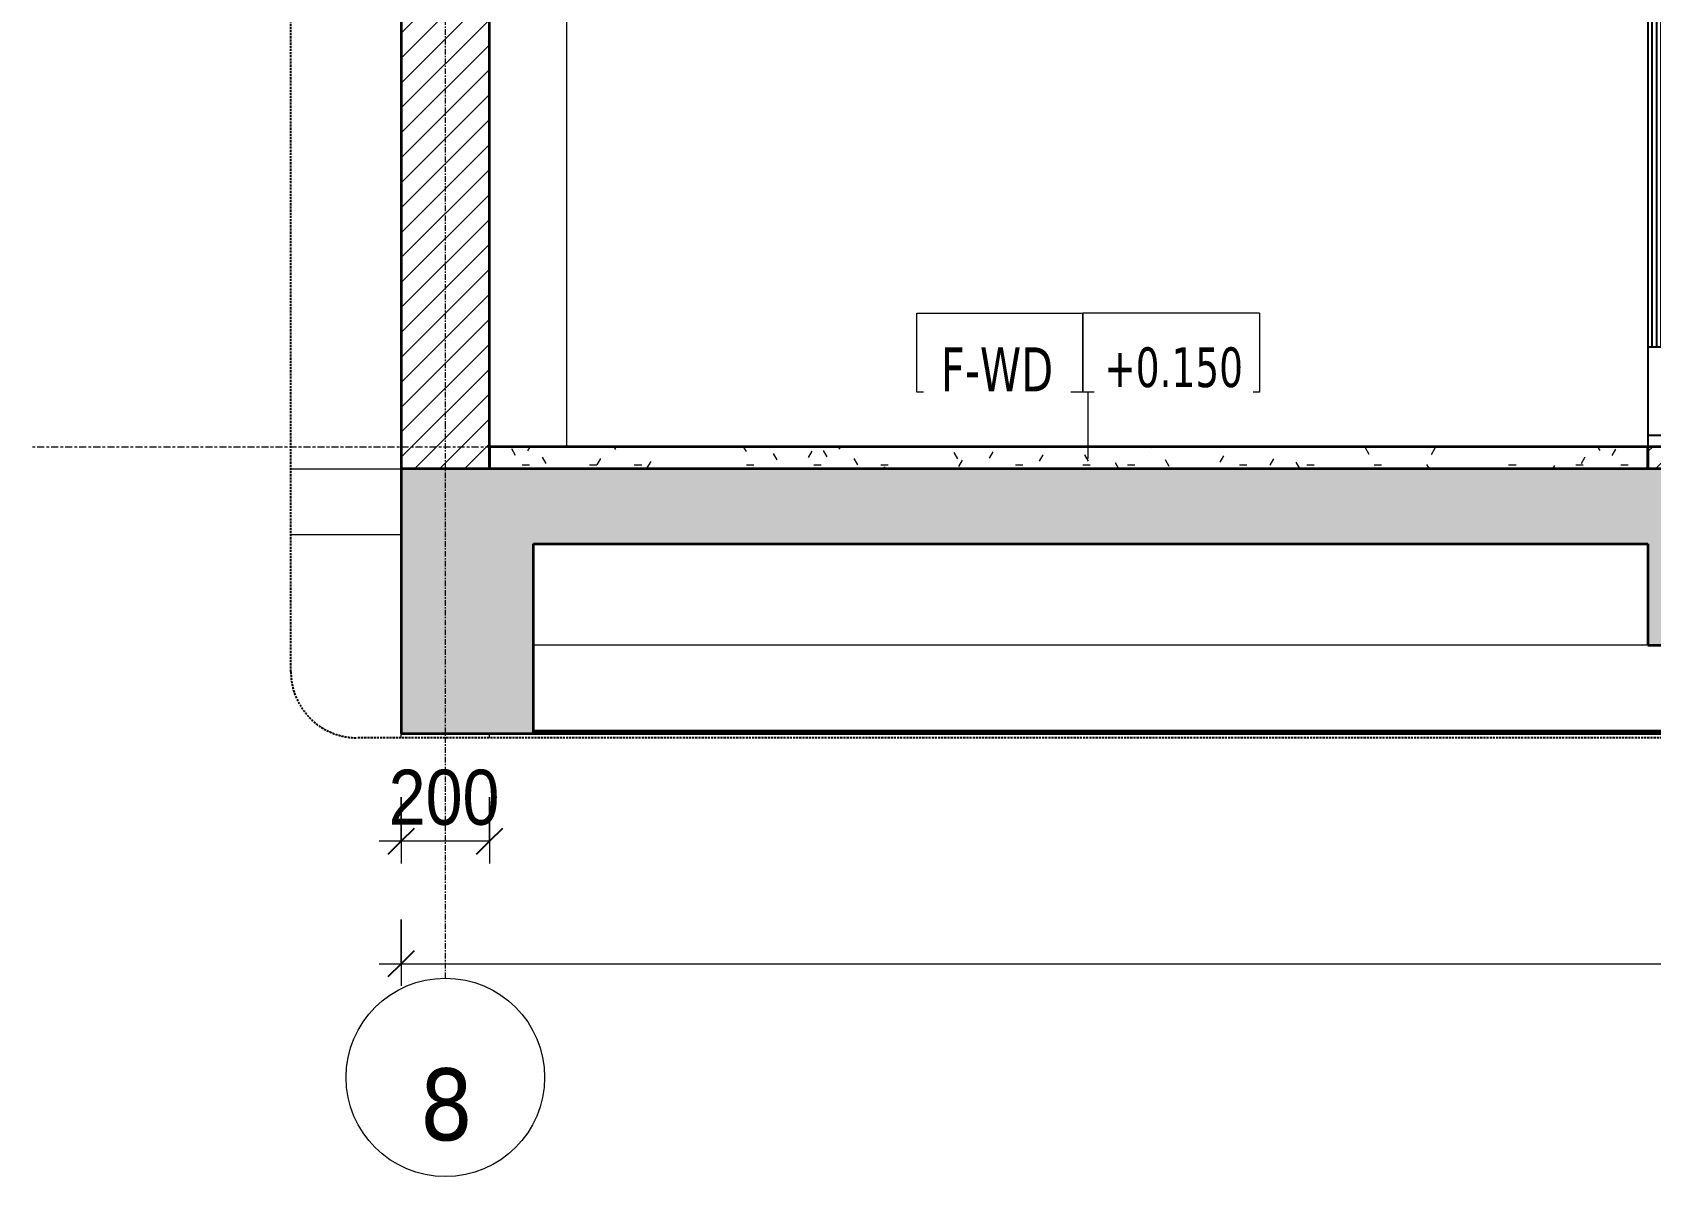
# Model space of a CAD drawing. Header units: millimetres. Extents: x 67190 to 250421, y 542 to 78637.
# Drawn here: x 136462 to 140129, y 545 to 3140 of the extents above; entities that cross this region are included whole.
import ezdxf

# ---------------------------------------------------------------- set-up
doc = ezdxf.new("R2010")
doc.units = ezdxf.units.MM
for name, pattern in [('Centre', [31.75, 6.35, -4.7625, 15.875, -4.7625]), ('Grid Line', [22.225, 12.7, -3.175, 3.175, -3.175]), ('Hidden', [7.14375, 4.7625, -2.38125])]:
    doc.linetypes.add(name, pattern=pattern)
for name, color, linetype, lineweight in [('0-6', 130, 'Continuous', 5), ('A-ANNO-DIMS', 211, 'Continuous', 9), ('A-ANNO-DIMS-50', 211, 'Continuous', 9), ('A-CLNG-1', 250, 'Continuous', 35), ('A-CLNG-PATT-3', 13, 'Continuous', 18), ('A-DETL-GENF', 92, 'Continuous', 18), ('A-DETL-GENF-4', 92, 'Hidden', 25), ('A-DETL-GENF-5', 9, 'Continuous', 18), ('A-DETL-MEDM', 33, 'Continuous', 35), ('A-DOOR', 31, 'Continuous', 18), ('A-DOOR-1', 7, 'Continuous', 18), ('A-DOOR-3', 50, 'Continuous', 25), ('A-FLOR-FNSH-1', 250, 'Continuous', 35), ('A-FLOR-IDEN', 11, 'Continuous', 9), ('A-FLOR-LEVL-2', 51, 'Centre', 9), ('A-FLOR-PATT-3', 67, 'Continuous', 18), ('A-WALL', 113, 'Continuous', 18), ('A-WALL-2', 250, 'Continuous', 35), ('A-WALL-PATT-1', 9, 'Continuous', 18), ('A-WALL-PATT-2', 111, 'Continuous', 18), ('S-BEAM-1', 71, 'Continuous', 5), ('S-BEAM-2', 7, 'Continuous', 18), ('S-COLS-7', 7, 'Continuous', 18), ('S-GRID-1', 1, 'Grid Line', 9), ('S-GRID-IDEN', 1, 'Continuous', 9)]:
    doc.layers.add(name, color=color, linetype=linetype, lineweight=lineweight)
doc.styles.add('Tahoma', font='tahoma.ttf', dxfattribs={"width": 0.8, "height": 100})
doc.styles.add('Tahoma_1', font='tahoma.ttf', dxfattribs={"width": 0.8, "height": 90})
doc.styles.add('Tahoma_B', font='tahomabd.ttf', dxfattribs={"height": 162.5})
doc.styles.add('UTM Avo', font='', dxfattribs={"width": 0.9, "height": 125})
doc.styles.get('UTM Avo').set_extended_font_data('UTM Avo')
doc.dimstyles.new('1_Dim_chi_tiet_2_5', dxfattribs={"dimscale": 304.8, "dimtxt": 124.912619, "dimasz": 0.19685, "dimexe": 0.164042, "dimexo": 0.0625, "dimgap": 0.016404, "dimtad": 1, "dimdec": 0, "dimrnd": 5, "dimzin": 0, "dimdsep": 46, "dimtxsty": 'UTM Avo', "dimblk1": 'OBLIQUE', "dimblk2": 'OBLIQUE', "dimsah": 1, "dimcen": 0.09, "dimdle": 0.164042, "dimazin": 0, "dimtfac": 1, "dimtdec": 4, "dimtix": 1, "dimtmove": 0, "dimatfit": 3, "dimfxl": 0.328084, "dimfxlon": 1, "dimtvp": 1, "dimtolj": 1, "dimtzin": 0, "dimarcsym": 2})

# ---------------------------------------------------------------- blocks, each defined once
blk = doc.blocks.new('NCV_TKTC_KET CAU_rvt-6-TKCS_CĂN HỘ LOẠI 5 - MẶT CẮT 5')
at = {"layer": 'S-BEAM-1'}
blk.add_hatch(color=256, dxfattribs=at).paths.add_polyline_path([(-74627.6, 1750), (-74627.6, 1750), (-74627.6, 1980)])
at = {"layer": 'S-BEAM-2'}
for q in [(-74627.7, 1980), (-77152.6, 1750), (-74627.6, 1750)]:
    blk.add_line((-74627.7, 1750), q, dxfattribs=at)
at = {"layer": 'S-COLS-7'}
for p, q in [((-77077.6, 2200), (-77077.6, 5150)), ((-77452.6, 1540), (-77452.6, 1550)), ((-77252.6, 1540), (-77252.6, 1550))]:
    blk.add_line(p, q, dxfattribs=at)
blk = doc.blocks.new('DOOR_CW_01 CANH MO-PANEL KINH - DIW_01-900x2200-CỬA GỖ VÂN LAMINATE-V107-TKCS_CĂN HỘ LOẠI 5 - MẶT CẮT 5')
at = {"layer": 'A-DOOR-1'}
for p, q in [((-74627.564287, 4360), (-74627.564287, 2200)), ((-74577.564287, 4350), (-74577.564287, 2200)), ((-74527.564287, 4350), (-74527.564287, 2200))]:
    blk.add_line(p, q, dxfattribs=at)
at = {"layer": 'A-DOOR-3'}
for p, q in [((-74627.564287, 4400), (-74627.564287, 2200)), ((-74627.564287, 4400), (-74407.564287, 4400)), ((-74627.564287, 4400), (-74627.564287, 2200)), ((-74527.564287, 4400), (-74627.564287, 4400)), ((-74627.564287, 4400), (-74627.564287, 4360)), ((-74527.564287, 2200), (-74527.564287, 4400)), ((-74527.564287, 2200), (-74527.564287, 4400)), ((-74527.564287, 4350), (-74527.564287, 4400)), ((-74627.564287, 4360), (-74527.564287, 4360)), ((-74627.564287, 4360), (-74587.564287, 4360)), ((-74627.564287, 4360), (-74577.564287, 4360)), ((-74587.564287, 2226), (-74587.564287, 4360)), ((-74577.564287, 4360), (-74577.564287, 4350)), ((-74577.564287, 4350), (-74527.564287, 4350)), ((-74627.564287, 4158), (-74587.564287, 4158)), ((-74617.564287, 2426), (-74617.564287, 4158)), ((-74607.564287, 2426), (-74607.564287, 4158)), ((-74597.564287, 2426), (-74597.564287, 4158)), ((-74587.564287, 2426), (-74627.564287, 2426)), ((-74627.564287, 2226), (-74587.564287, 2226))]:
    blk.add_line(p, q, dxfattribs=at)
blk = doc.blocks.new('NCV_TKTC_TANG 1_rvt-4-TKCS_CĂN HỘ LOẠI 5 - MẶT CẮT 5')
at = {"layer": 'A-FLOR-PATT-3'}
h = blk.add_hatch(dxfattribs=at)
h.set_pattern_fill('FP_16', color=256, style=0, pattern_type=2)
h.set_pattern_definition([(0, (-74162.38, 15875), (203.2, 50.8), [16.764, -135.636, 16.764, -135.636, -812.8]), (0, (-74162.38, 15875), (203.2, 50.8), [-304.8, 16.764, -288.036, 16.764, -135.636, -355.6]), (0, (-74162.38, 15875), (203.2, 50.8), [-762, 16.764, -84.836, 16.764, -237.236]), (120, (-74086.18, 15900.4), (-145.59409, 150.57636), [16.764, -135.636, 16.764, -135.636, -812.8]), (120, (-74086.18, 15900.4), (-145.59409, 150.57636), [-304.8, 16.764, -288.036, 16.764, -135.636, -355.6]), (120, (-74086.18, 15900.4), (-145.59409, 150.57636), [-762, 16.764, -84.836, 16.764, -237.236]), (240, (-74060.78, 16002), (-57.60591, -201.37636), [16.764, -135.636, 16.764, -135.636, -812.8]), (240, (-74060.78, 16002), (-57.60591, -201.37636), [-304.8, 16.764, -288.036, 16.764, -135.636, -355.6]), (240, (-74060.78, 16002), (-57.60591, -201.37636), [-762, 16.764, -84.836, 16.764, -237.236])])
h.paths.add_polyline_path([(-77252.6, 2150), (-74627.6, 2150), (-74627.7, 2200), (-77252.6, 2200)])
at = {"layer": 'A-WALL-PATT-1'}
h = blk.add_hatch(dxfattribs=at)
h.set_pattern_fill('FP_13', color=256, style=0, pattern_type=2)
h.set_pattern_definition([(45, (-74162.38, 15875), (-28.28427, 28.28427), [])])
h.paths.add_polyline_path([(-74627.6, 2150), (-74527.6, 2150), (-74527.6, 2200), (-74627.6, 2200)])
h.paths.add_polyline_path([(-74537.6, 4400), (-74527.6, 4400), (-74527.6, 5150), (-74627.6, 5150), (-74627.6, 4400), (-74617.6, 4400)])
h.paths.add_polyline_path([(-74537.6, 4410), (-74617.6, 4410), (-74617.6, 4520), (-74537.6, 4520), (-74537.6, 4500)])
at = {"layer": 'A-FLOR-FNSH-1'}
for p, q in [((-74627.6, 2200), (-77252.6, 2200)), ((-77252.6, 2200), (-77252.6, 2150)), ((-74627.6, 2150), (-74627.6, 2200))]:
    blk.add_line(p, q, dxfattribs=at)
at = {"layer": 'A-WALL-2'}
for p, q in [((-74527.6, 2200), (-74627.6, 2200)), ((-74627.6, 2200), (-74627.6, 2150))]:
    blk.add_line(p, q, dxfattribs=at)
at = {"layer": 'A-DOOR'}
blk.add_blockref('DOOR_CW_01 CANH MO-PANEL KINH - DIW_01-900x2200-CỬA GỖ VÂN LAMINATE-V107-TKCS_CĂN HỘ LOẠI 5 - MẶT CẮT 5', (0, 0), dxfattribs=at)
blk = doc.blocks.new('BORDER VIEW - BORDER VIEW-2591230-TKCS_CĂN HỘ LOẠI 5 - MẶT CẮT 5')
at = {"layer": 'A-DETL-GENF-4'}
for p, q in [((-77702.6, 1690), (-77702.6, 5854.9)), ((-68737.6, 1540), (-77552.6, 1540))]:
    blk.add_line(p, q, dxfattribs=at)
blk.add_arc((-77552.6, 1690), 150, 180, 270, dxfattribs=at)
blk = doc.blocks.new('Grid - M_Grid Head - Circle-353313-TKCS_CĂN HỘ LOẠI 5 - MẶT CẮT 5')
at = {"layer": 'S-GRID-IDEN'}
blk.add_circle((-69152.6, 770.1), 225, dxfattribs=at)
blk = doc.blocks.new('DIMBLOCK92-TKCS_CĂN HỘ LOẠI 5 - MẶT CẮT 5')
at = {"layer": 'A-ANNO-DIMS-50'}
for p, q in [((137297.9, 1405.4), (137297.9, 1255.4)), ((137297.9, 1305.4), (137297.9, 1405.4)), ((137497.9, 1405.4), (137497.9, 1255.4)), ((137497.9, 1305.4), (137497.9, 1405.4)), ((137497.9, 1305.4), (137247.9, 1305.4))]:
    blk.add_line(p, q, dxfattribs=at)
at = {"layer": 'A-ANNO-DIMS-50', "lineweight": 25}
for p, q in [((137297.9, 1305.4), (137327.9, 1335.4)), ((137497.9, 1305.4), (137527.9, 1335.4)), ((137297.9, 1305.4), (137267.9, 1275.4)), ((137497.9, 1305.4), (137467.9, 1275.4))]:
    blk.add_line(p, q, dxfattribs=at)
at = {"layer": 'A-ANNO-DIMS-50', "color": 0, "insert": (137269.5, 1467.8), "char_height": 125, "width": 308.118, "attachment_point": 1, "line_spacing_factor": 1.110334, "style": 'UTM Avo'}
blk.add_mtext('200', dxfattribs=at)
blk = doc.blocks.new('_Oblique')
at = {"color": 0, "linetype": 'ByBlock', "lineweight": -2}
blk.add_line((-0.5, -0.5), (0.5, 0.5), dxfattribs=at)
blk = doc.blocks.new('DIMBLOCK93-TKCS_CĂN HỘ LOẠI 5 - MẶT CẮT 5')
at = {"layer": 'A-ANNO-DIMS-50'}
for p, q in [((137297.9, 1127.8), (137297.9, 977.8)), ((137297.9, 1027.8), (137297.9, 1127.8)), ((145697.9, 1127.8), (145697.9, 977.8)), ((145697.9, 1027.8), (145697.9, 1127.8)), ((137247.9, 1027.8), (145747.9, 1027.8))]:
    blk.add_line(p, q, dxfattribs=at)
at = {"layer": 'A-ANNO-DIMS-50', "lineweight": 25}
for p, q in [((137297.9, 1027.8), (137267.9, 997.8)), ((137297.9, 1027.8), (137327.9, 1057.8)), ((145697.9, 1027.8), (145667.9, 997.8)), ((145697.9, 1027.8), (145727.9, 1057.8))]:
    blk.add_line(p, q, dxfattribs=at)
at = {"layer": 'A-ANNO-DIMS-50', "color": 0, "insert": (141326.8, 1190.2), "char_height": 125, "width": 410.824, "attachment_point": 1, "line_spacing_factor": 1.110334, "style": 'UTM Avo'}
blk.add_mtext('8400', dxfattribs=at)
blk = doc.blocks.new('TAG SAN - TTG - TAG FFL-4075299-TKCS_CĂN HỘ LOẠI 5 - MẶT CẮT 5')
at = {"layer": 'A-FLOR-IDEN'}
for p, q in [((-76284, 2323.7), (-76284, 2502.5)), ((-76284, 2502.5), (-75908, 2502.5)), ((-75908, 2502.5), (-75908, 2323.7)), ((-75508, 2502.5), (-75908, 2502.5)), ((-75908, 2323.7), (-75908, 2502.5)), ((-75508, 2502.5), (-75508, 2323.7)), ((-75908, 2323.7), (-76284, 2323.7)), ((-75508, 2323.7), (-75908, 2323.7))]:
    blk.add_line(p, q, dxfattribs=at)

msp = doc.modelspace()

# ---------------------------------------------------------------- hatches: boundary and pattern name
at = {"layer": 'A-CLNG-PATT-3'}
h = msp.add_hatch(dxfattribs=at)
h.set_pattern_fill('FP_14', color=256, style=0, pattern_type=2)
h.set_pattern_definition([(0, (140588.11, 15875), (406.4, 101.6), [16.764, -288.036, 16.764, -288.036, -1625.6]), (0, (140588.11, 15875), (406.4, 101.6), [-609.6, 16.764, -592.836, 16.764, -288.036, -711.2]), (0, (140588.11, 15875), (406.4, 101.6), [-1524, 16.764, -186.436, 16.764, -491.236]), (120, (140740.51, 15925.8), (-291.1882, 301.1527), [16.764, -288.036, 16.764, -288.036, -1625.6]), (120, (140740.51, 15925.8), (-291.1882, 301.1527), [-609.6, 16.764, -592.836, 16.764, -288.036, -711.2]), (120, (140740.51, 15925.8), (-291.1882, 301.1527), [-1524, 16.764, -186.436, 16.764, -491.236]), (240, (140791.31, 16129), (-115.2118, -402.7527), [16.764, -288.036, 16.764, -288.036, -1625.6]), (240, (140791.31, 16129), (-115.2118, -402.7527), [-609.6, 16.764, -592.836, 16.764, -288.036, -711.2]), (240, (140791.31, 16129), (-115.2118, -402.7527), [-1524, 16.764, -186.436, 16.764, -491.236])])
h.paths.add_polyline_path([(143419.3, 1550), (145447.9, 1550), (145447.9, 1555), (137597.9, 1555), (137597.9, 1550), (143397.9, 1550)])
h.paths.add_polyline_path([(145797.9, 1550), (146063.6, 1550), (146075.6, 1555), (145747.9, 1555), (145747.9, 1550), (145788.2, 1550)])
at = {"layer": 'A-DETL-GENF-5'}
h = msp.add_hatch(dxfattribs=at)
h.set_pattern_fill('FP_12', color=256, style=0, pattern_type=2)
h.set_pattern_definition([(50, (140588.1, 15875), (364.368, -31.8783), [38.1, -419.1]), (355, (140588.1, 15875), (-70.486, 382.113), [30.48, -335.28]), (100.451, (140618.48, 15872.34), (293.885, 350.233), [32.38, -356.18]), (46.184, (140588.1, 15976.6), (542.158, -84.086), [57.15, -628.65]), (96.636, (140633.3, 15969.6), (474.805, 494.855), [48.57, -534.27]), (351.184, (140588.1, 15976.6), (474.81, 494.85), [45.72, -502.92]), (21, (140638.9, 15951.2), (303.2285, -204.5305), [38.1, -419.1]), (326, (140638.9, 15951.2), (123.604, 368.376), [30.48, -335.28]), (71.451, (140664.2, 15934.16), (426.834, 163.843), [32.38, -356.18]), (37.5, (140588.11, 15875), (6.1766, 169.1102), [3.353, -327.863, 3.353, -337.007, -336.55]), (37.5, (140588.11, 15875), (6.1766, 169.1102), [-671.576, 3.353, -333.197]), (7.5, (140588.11, 15875), (133.6389, 200.3615), [3.353, -190.703, 3.353, -320.243, -128.27]), (7.5, (140588.11, 15875), (133.6389, 200.3615), [-517.652, 3.353, -124.917]), (327.5, (140474.83, 15875), (271.1818, -11.4584), [3.353, -123.647, 3.353, -392.887, -525.78]), (327.5, (140474.83, 15875), (271.1818, -11.4584), [-523.24, 3.353, -522.427]), (317.5, (140424.03, 15875), (296.2585, 50.853), [3.353, -161.747, 3.353, -259.791, -373.38]), (317.5, (140424.03, 15875), (296.2585, 50.853), [-428.244, 3.353, -370.027]), (45, (140588.11, 15875), (-125.7236, 125.7236), []), (45, (140588.11, 16065.5), (-125.7236, 125.7236), [])])
h.paths.add_polyline_path([(137297.9, 1550), (137597.9, 1550), (137597.9, 1980), (140122.9, 1980), (140122.9, 1750), (140322.9, 1750), (140322.9, 1980), (145447.9, 1980), (145447.9, 1550), (145747.9, 1550), (145747.9, 1980), (146162.9, 1980), (146162.9, 2150), (137297.9, 2150), (137297.9, 1980)])
h.paths.add_polyline_path([(145397.9, 4950), (145797.9, 4950), (145797.9, 5385), (146162.9, 5385), (146162.9, 5550), (137297.9, 5550), (137297.9, 4950), (137597.9, 4950), (137597.9, 5385), (140122.9, 5385), (140122.9, 5150), (140322.9, 5150), (140322.9, 5385), (145397.9, 5385), (145397.9, 5029.6)])
at = {"layer": 'A-WALL-PATT-2'}
h = msp.add_hatch(dxfattribs=at)
h.set_pattern_fill('FP_13', color=256, style=0, pattern_type=2)
h.set_pattern_definition([(45, (140588.113, 15875), (-28.28427, 28.28427), [])])
h.paths.add_polyline_path([(137467.9, 2150), (137497.9, 2150), (137497.9, 4950), (137297.9, 4950), (137297.9, 2150)])

# ---------------------------------------------------------------- linework, layer by layer
at = {"layer": 'A-CLNG-1'}
for p, q in [((145447.9, 1555), (137597.9, 1555)), ((137597.9, 1550), (145447.9, 1550))]:
    msp.add_line(p, q, dxfattribs=at)
at = {"layer": 'A-DETL-MEDM'}
for p, q in [((146162.9, 2150), (137297.9, 2150)), ((137297.9, 2150), (137297.9, 1550)), ((137597.9, 1550), (137597.9, 1980)), ((137597.9, 1980), (140122.9, 1980)), ((140122.9, 1980), (140122.9, 1750)), ((140122.9, 1750), (140322.9, 1750)), ((137297.9, 1550), (137597.9, 1550))]:
    msp.add_line(p, q, dxfattribs=at)
at = {"layer": 'A-FLOR-IDEN'}
msp.add_line((138854.5, 2173.1), (138854.5, 2323.7), dxfattribs=at)
at = {"layer": 'A-FLOR-LEVL-2'}
msp.add_line((136462.1, 2200), (146637.9, 2200), dxfattribs=at)
at = {"layer": 'A-WALL'}
for p, q in [((137047.9, 2150), (137297.9, 2150)), ((137297.9, 2000), (137047.9, 2000))]:
    msp.add_line(p, q, dxfattribs=at)
at = {"layer": 'A-WALL-2'}
for p, q in [((137297.9, 4950.1), (137297.9, 2150)), ((137497.9, 2150), (137497.9, 4950))]:
    msp.add_line(p, q, dxfattribs=at)
at = {"layer": 'S-GRID-1'}
for p, q in [((137397.9, 2245.1), (137397.9, 5336.9)), ((137397.9, 995.1), (137397.9, 2245.1))]:
    msp.add_line(p, q, dxfattribs=at)

# ---------------------------------------------------------------- block references
at = {"layer": '0-6'}
for name in ['NCV_TKTC_KET CAU_rvt-6-TKCS_CĂN HỘ LOẠI 5 - MẶT CẮT 5', 'NCV_TKTC_TANG 1_rvt-4-TKCS_CĂN HỘ LOẠI 5 - MẶT CẮT 5']:
    msp.add_blockref(name, (214750.5, 0), dxfattribs=at)
at = {"layer": 'A-DETL-GENF'}
msp.add_blockref('BORDER VIEW - BORDER VIEW-2591230-TKCS_CĂN HỘ LOẠI 5 - MẶT CẮT 5', (214750.5, 0), dxfattribs=at)
at = {"layer": 'A-FLOR-IDEN'}
msp.add_blockref('TAG SAN - TTG - TAG FFL-4075299-TKCS_CĂN HỘ LOẠI 5 - MẶT CẮT 5', (214750.5, 0), dxfattribs=at)
at = {"layer": 'S-GRID-IDEN'}
msp.add_blockref('Grid - M_Grid Head - Circle-353313-TKCS_CĂN HỘ LOẠI 5 - MẶT CẮT 5', (206550.5, 0), dxfattribs=at)

# ---------------------------------------------------------------- dimensions: what is measured, and where the dimension line sits
at = {"layer": 'A-ANNO-DIMS'}
for base, p1, p2, override, picture, middle in [((137297.9, 1305.4), (137497.9, 1405.4), (137297.9, 1405.4), {"dimpost": '<>', "dimfxl": 200}, 'DIMBLOCK92-TKCS_CĂN HỘ LOẠI 5 - MẶT CẮT 5', (137397.9, 1375.1)), ((145697.9, 1027.8), (137297.9, 1127.8), (145697.9, 1127.8), {"dimpost": '<>', "dimfxl": 8400}, 'DIMBLOCK93-TKCS_CĂN HỘ LOẠI 5 - MẶT CẮT 5', (141497.9, 1097.5))]:
    dim = msp.add_linear_dim(base=base, p1=p1, p2=p2, dimstyle='1_Dim_chi_tiet_2_5', override=override, dxfattribs=at)
    dim.commit()
    dim.dimension.update_dxf_attribs({"geometry": picture, "text_midpoint": middle})

# ---------------------------------------------------------------- next in the draw order: texts
at = {"layer": 'A-FLOR-IDEN', "attachment_point": 5, "line_spacing_factor": 0.996129, "bg_fill": 3, "box_fill_scale": 1.25, "bg_fill_color": 256, "bg_fill_true_color": 13158600, "bg_fill_transparency": 0}
for s, insert, char_height, width, style in [('\\pt4,8,12,16,20,24,28,32,36,40,44,48,52,56,60,64,68,72,76,80,84,88,92,96,100,104,108,112,116,120,124,128;F-WD', (138648.1, 2375.4), 100, 283.2, 'Tahoma'), ('\\pt3.9996,8.0001,11.9997,16.0002,19.9998,24.0003,27.9999,32.0004,36,39.9996,44.0001,47.9997,52.0002,55.9998,60.0003,63.9999,68.0004,72,75.9996,80.0001,83.9997,88.0002,91.9998,96.0003,99.9999,104.0004,108,111.9996,116.0001,119.9997,124.0002,127.9998;+0.150', (139048.3, 2379.5), 90, 314.8, 'Tahoma_1')]:
    msp.add_mtext(s, dxfattribs=dict(at, insert=insert, char_height=char_height, width=width, style=style))
at = {"layer": 'S-GRID-IDEN', "insert": (137400.3, 707.6), "char_height": 162.5, "width": 145.5, "attachment_point": 5, "line_spacing_factor": 0.996129, "style": 'Tahoma_B', "bg_fill": 3, "box_fill_scale": 1.25, "bg_fill_color": 256, "bg_fill_true_color": 13158600, "bg_fill_transparency": 0}
msp.add_mtext('\\pt634.99962,1269.99925,1905.0005,2540.00013,3174.99975,3809.99937,4445.00062,5080.00025,5714.99987,6349.9995,6985.00075,7620.00037,8255,8889.99962,9524.99925,10160.0005,10795.00013,11429.99975,12064.99938,12700.00063,13335.00025,13969.99988,14604.9995,15240.00075,15875.00038,16510,17144.99963,17779.99925,18415.0005,19050.00013,19684.99975,20319.99938;8', dxfattribs=at)

doc.saveas('drawing.dxf')
